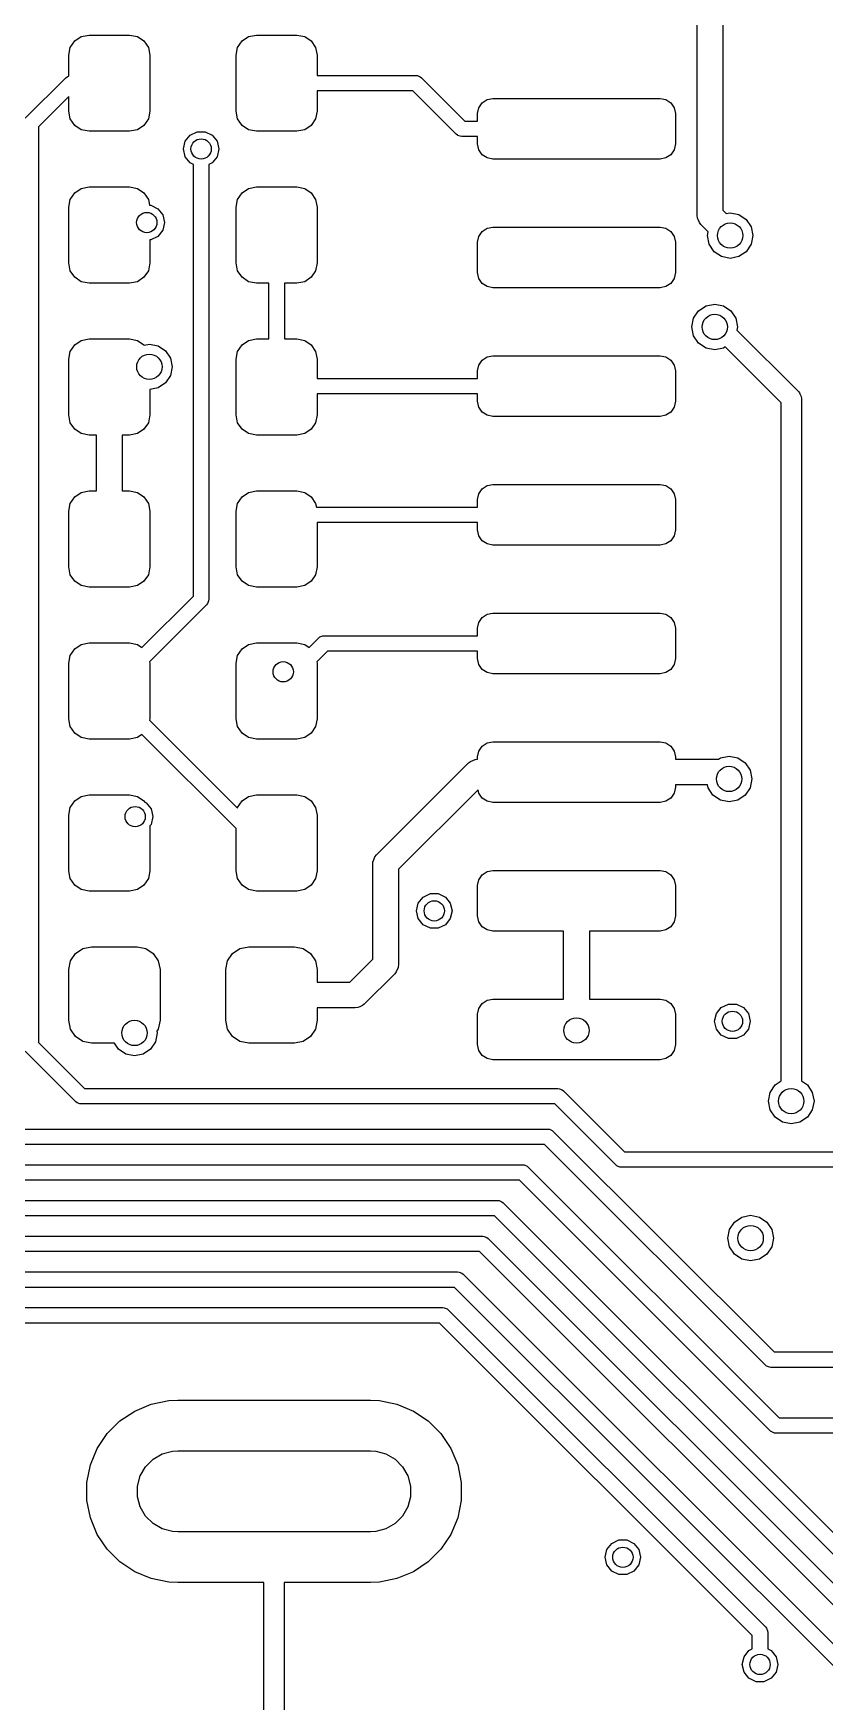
# Model space of a CAD drawing. Extents: x 0.05 to 3.89, y 0.04 to 4.21.
# Drawn here: x 3.096 to 3.403, y 0.662 to 1.311 of the extents above; entities that cross this region are included whole.
import ezdxf

# ---------------------------------------------------------------- set-up
doc = ezdxf.new("R2010")
doc.units = 0
doc.header["$MEASUREMENT"] = 0
doc.layers.add('BLACK', color=7, linetype='CONTINUOUS')

msp = doc.modelspace()

# ---------------------------------------------------------------- linework, layer by layer
at = {"layer": 'BLACK', "linetype": 'CONTINUOUS'}
for p, q in [((3.35327, 1.2399), (3.35327, 1.37407)), ((3.36327, 1.37407), (3.36327, 1.24197)), ((3.11411, 1.30944), (3.11713, 1.31004)), ((3.11713, 1.31004), (3.13287, 1.31004)), ((3.13287, 1.31004), (3.13589, 1.30944)), ((3.17907, 1.30944), (3.18209, 1.31004)), ((3.18209, 1.31004), (3.19783, 1.31004)), ((3.19783, 1.31004), (3.20085, 1.30944)), ((3.10925, 1.30217), (3.10985, 1.30518)), ((3.10985, 1.30518), (3.11156, 1.30773)), ((3.11156, 1.30773), (3.11411, 1.30944)), ((3.13589, 1.30944), (3.13844, 1.30773)), ((3.13844, 1.30773), (3.14015, 1.30518)), ((3.14015, 1.30518), (3.14075, 1.30217)), ((3.17421, 1.30217), (3.17481, 1.30518)), ((3.17481, 1.30518), (3.17652, 1.30773)), ((3.17652, 1.30773), (3.17907, 1.30944)), ((3.20085, 1.30944), (3.2034, 1.30773)), ((3.2034, 1.30773), (3.20511, 1.30518)), ((3.20511, 1.30518), (3.20571, 1.30217)), ((3.10925, 1.29412), (3.10925, 1.30217)), ((3.14075, 1.30217), (3.14075, 1.28051)), ((3.17421, 1.28051), (3.17421, 1.30217)), ((3.20571, 1.30217), (3.20571, 1.29434)), ((3.09237, 1.27771), (3.10811, 1.29346)), ((3.10811, 1.29346), (3.10857, 1.29383)), ((3.10857, 1.29383), (3.1092, 1.29409)), ((3.1092, 1.29409), (3.10925, 1.29412)), ((3.20571, 1.29434), (3.24409, 1.29434)), ((3.24409, 1.29434), (3.24468, 1.29428)), ((3.24468, 1.29428), (3.24576, 1.29383)), ((3.24576, 1.29383), (3.24622, 1.29346)), ((3.24622, 1.29346), (3.26305, 1.27662)), ((3.10925, 1.28611), (3.09749, 1.27435)), ((3.10925, 1.28051), (3.10925, 1.28611)), ((3.24285, 1.28834), (3.20571, 1.28834)), ((3.20571, 1.28834), (3.20571, 1.28051)), ((3.25969, 1.2715), (3.24285, 1.28834)), ((3.26845, 1.28179), (3.26973, 1.2837)), ((3.26973, 1.2837), (3.27165, 1.28498)), ((3.27165, 1.28498), (3.27391, 1.28543)), ((3.27391, 1.28543), (3.33887, 1.28543)), ((3.33887, 1.28543), (3.34113, 1.28498)), ((3.34113, 1.28498), (3.34305, 1.2837)), ((3.34305, 1.2837), (3.34433, 1.28179)), ((3.10985, 1.2775), (3.10925, 1.28051)), ((3.11156, 1.27494), (3.10985, 1.2775)), ((3.14015, 1.2775), (3.13844, 1.27494)), ((3.14075, 1.28051), (3.14015, 1.2775)), ((3.17481, 1.2775), (3.17421, 1.28051)), ((3.17652, 1.27494), (3.17481, 1.2775)), ((3.20511, 1.2775), (3.2034, 1.27494)), ((3.20571, 1.28051), (3.20511, 1.2775)), ((3.268, 1.27953), (3.26845, 1.28179)), ((3.268, 1.27662), (3.268, 1.27953)), ((3.34433, 1.28179), (3.34478, 1.27953)), ((3.34478, 1.27953), (3.34478, 1.26772)), ((3.09749, 1.27435), (3.09749, 0.91857)), ((3.11411, 1.27324), (3.11156, 1.27494)), ((3.11713, 1.27264), (3.11411, 1.27324)), ((3.13287, 1.27264), (3.11713, 1.27264)), ((3.13589, 1.27324), (3.13287, 1.27264)), ((3.13844, 1.27494), (3.13589, 1.27324)), ((3.15442, 1.26874), (3.15633, 1.27113)), ((3.15633, 1.27113), (3.1591, 1.27247)), ((3.1591, 1.27247), (3.16216, 1.27247)), ((3.16216, 1.27247), (3.16493, 1.27113)), ((3.16493, 1.27113), (3.16684, 1.26874)), ((3.17907, 1.27324), (3.17652, 1.27494)), ((3.18209, 1.27264), (3.17907, 1.27324)), ((3.19783, 1.27264), (3.18209, 1.27264)), ((3.20085, 1.27324), (3.19783, 1.27264)), ((3.2034, 1.27494), (3.20085, 1.27324)), ((3.26014, 1.27113), (3.25969, 1.2715)), ((3.26033, 1.27105), (3.26014, 1.27113)), ((3.26123, 1.27068), (3.26033, 1.27105)), ((3.26181, 1.27062), (3.26123, 1.27068)), ((3.26305, 1.27662), (3.268, 1.27662)), ((3.15374, 1.26575), (3.15442, 1.26874)), ((3.15442, 1.26276), (3.15374, 1.26575)), ((3.16684, 1.26874), (3.16752, 1.26575)), ((3.16752, 1.26575), (3.16684, 1.26276)), ((3.268, 1.27062), (3.26181, 1.27062)), ((3.268, 1.26772), (3.268, 1.27062)), ((3.26845, 1.26546), (3.268, 1.26772)), ((3.26973, 1.26354), (3.26845, 1.26546)), ((3.34433, 1.26546), (3.34305, 1.26354)), ((3.34478, 1.26772), (3.34433, 1.26546)), ((3.15633, 1.26036), (3.15442, 1.26276)), ((3.15763, 1.25974), (3.15633, 1.26036)), ((3.15763, 1.09199), (3.15763, 1.25974)), ((3.16493, 1.26036), (3.16363, 1.25974)), ((3.16363, 1.25974), (3.16363, 1.09075)), ((3.16684, 1.26276), (3.16493, 1.26036)), ((3.27165, 1.26226), (3.26973, 1.26354)), ((3.27391, 1.26181), (3.27165, 1.26226)), ((3.33887, 1.26181), (3.27391, 1.26181)), ((3.34113, 1.26226), (3.33887, 1.26181)), ((3.34305, 1.26354), (3.34113, 1.26226)), ((3.10925, 1.24311), (3.10985, 1.24612)), ((3.10985, 1.24612), (3.11156, 1.24868)), ((3.11156, 1.24868), (3.11411, 1.25038)), ((3.11411, 1.25038), (3.11713, 1.25098)), ((3.11713, 1.25098), (3.13287, 1.25098)), ((3.13287, 1.25098), (3.13589, 1.25038)), ((3.13589, 1.25038), (3.13844, 1.24868)), ((3.13844, 1.24868), (3.14015, 1.24612)), ((3.14015, 1.24612), (3.1406, 1.24386)), ((3.17421, 1.24311), (3.17481, 1.24612)), ((3.17481, 1.24612), (3.17652, 1.24868)), ((3.17652, 1.24868), (3.17907, 1.25038)), ((3.17907, 1.25038), (3.18209, 1.25098)), ((3.18209, 1.25098), (3.19783, 1.25098)), ((3.19783, 1.25098), (3.20085, 1.25038)), ((3.20085, 1.25038), (3.2034, 1.24868)), ((3.2034, 1.24868), (3.20511, 1.24612)), ((3.20511, 1.24612), (3.20571, 1.24311)), ((3.10925, 1.22146), (3.10925, 1.24311)), ((3.1406, 1.24386), (3.14108, 1.24386)), ((3.14108, 1.24386), (3.14385, 1.24253)), ((3.14385, 1.24253), (3.14576, 1.24014)), ((3.14576, 1.24014), (3.14644, 1.23715)), ((3.17421, 1.22146), (3.17421, 1.24311)), ((3.20571, 1.24311), (3.20571, 1.22146)), ((3.35336, 1.23893), (3.35327, 1.2399)), ((3.3536, 1.23836), (3.35336, 1.23893)), ((3.35336, 1.23893), (3.35336, 1.23893)), ((3.35411, 1.23713), (3.3536, 1.23836)), ((3.36327, 1.24197), (3.36457, 1.24067)), ((3.36457, 1.24067), (3.36606, 1.24097)), ((3.36606, 1.24097), (3.36945, 1.24029)), ((3.36945, 1.24029), (3.37233, 1.23837)), ((3.37233, 1.23837), (3.37425, 1.2355)), ((3.14385, 1.23176), (3.14108, 1.23043)), ((3.14576, 1.23416), (3.14385, 1.23176)), ((3.14644, 1.23715), (3.14576, 1.23416)), ((3.268, 1.22953), (3.26845, 1.23179)), ((3.26845, 1.23179), (3.26973, 1.2337)), ((3.26973, 1.2337), (3.27165, 1.23498)), ((3.27165, 1.23498), (3.27391, 1.23543)), ((3.27391, 1.23543), (3.33887, 1.23543)), ((3.33887, 1.23543), (3.34113, 1.23498)), ((3.34113, 1.23498), (3.34305, 1.2337)), ((3.34305, 1.2337), (3.34433, 1.23179)), ((3.34433, 1.23179), (3.34478, 1.22953)), ((3.35473, 1.23637), (3.35411, 1.23713)), ((3.35411, 1.23713), (3.35411, 1.23713)), ((3.3575, 1.2336), (3.35473, 1.23637)), ((3.3572, 1.23211), (3.3575, 1.2336)), ((3.35788, 1.22872), (3.3572, 1.23211)), ((3.37425, 1.2355), (3.37492, 1.23211)), ((3.37492, 1.23211), (3.37425, 1.22872)), ((3.14108, 1.23043), (3.14075, 1.23043)), ((3.14075, 1.23043), (3.14075, 1.22146)), ((3.268, 1.21772), (3.268, 1.22953)), ((3.34478, 1.22953), (3.34478, 1.21772)), ((3.3598, 1.22584), (3.35788, 1.22872)), ((3.36267, 1.22392), (3.3598, 1.22584)), ((3.37233, 1.22584), (3.36945, 1.22392)), ((3.37425, 1.22872), (3.37233, 1.22584)), ((3.10985, 1.21844), (3.10925, 1.22146)), ((3.14075, 1.22146), (3.14015, 1.21844)), ((3.17481, 1.21844), (3.17421, 1.22146)), ((3.20571, 1.22146), (3.20511, 1.21844)), ((3.36606, 1.22325), (3.36267, 1.22392)), ((3.36945, 1.22392), (3.36606, 1.22325)), ((3.11156, 1.21589), (3.10985, 1.21844)), ((3.11411, 1.21418), (3.11156, 1.21589)), ((3.11713, 1.21358), (3.11411, 1.21418)), ((3.13287, 1.21358), (3.11713, 1.21358)), ((3.13589, 1.21418), (3.13287, 1.21358)), ((3.13844, 1.21589), (3.13589, 1.21418)), ((3.14015, 1.21844), (3.13844, 1.21589)), ((3.17652, 1.21589), (3.17481, 1.21844)), ((3.17907, 1.21418), (3.17652, 1.21589)), ((3.18209, 1.21358), (3.17907, 1.21418)), ((3.18696, 1.21358), (3.18209, 1.21358)), ((3.18696, 1.19193), (3.18696, 1.21358)), ((3.19783, 1.21358), (3.19296, 1.21358)), ((3.19296, 1.21358), (3.19296, 1.19193)), ((3.20085, 1.21418), (3.19783, 1.21358)), ((3.2034, 1.21589), (3.20085, 1.21418)), ((3.20511, 1.21844), (3.2034, 1.21589)), ((3.26845, 1.21546), (3.268, 1.21772)), ((3.26973, 1.21354), (3.26845, 1.21546)), ((3.27165, 1.21226), (3.26973, 1.21354)), ((3.34305, 1.21354), (3.34113, 1.21226)), ((3.34433, 1.21546), (3.34305, 1.21354)), ((3.34478, 1.21772), (3.34433, 1.21546)), ((3.27391, 1.21181), (3.27165, 1.21226)), ((3.33887, 1.21181), (3.27391, 1.21181)), ((3.34113, 1.21226), (3.33887, 1.21181)), ((3.35122, 1.19658), (3.35189, 1.19997)), ((3.35189, 1.19997), (3.35381, 1.20284)), ((3.35381, 1.20284), (3.35669, 1.20476)), ((3.35669, 1.20476), (3.36008, 1.20544)), ((3.36008, 1.20544), (3.36347, 1.20476)), ((3.36347, 1.20476), (3.36634, 1.20284)), ((3.36634, 1.20284), (3.36826, 1.19997)), ((3.36826, 1.19997), (3.36894, 1.19658)), ((3.35189, 1.19319), (3.35122, 1.19658)), ((3.35381, 1.19032), (3.35189, 1.19319)), ((3.36894, 1.19658), (3.3687, 1.19538)), ((3.3687, 1.19538), (3.39255, 1.17154)), ((3.10925, 1.18406), (3.10985, 1.18707)), ((3.10985, 1.18707), (3.11156, 1.18962)), ((3.11156, 1.18962), (3.11411, 1.19133)), ((3.11411, 1.19133), (3.11713, 1.19193)), ((3.11713, 1.19193), (3.13287, 1.19193)), ((3.13287, 1.19193), (3.13589, 1.19133)), ((3.13589, 1.19133), (3.13844, 1.18962)), ((3.13844, 1.18962), (3.13849, 1.18955)), ((3.13849, 1.18955), (3.14055, 1.18996)), ((3.14055, 1.18996), (3.14394, 1.18929)), ((3.14394, 1.18929), (3.14681, 1.18737)), ((3.14681, 1.18737), (3.14874, 1.18449)), ((3.17421, 1.18406), (3.17481, 1.18707)), ((3.17481, 1.18707), (3.17652, 1.18962)), ((3.17652, 1.18962), (3.17907, 1.19133)), ((3.17907, 1.19133), (3.18209, 1.19193)), ((3.18209, 1.19193), (3.18696, 1.19193)), ((3.19296, 1.19193), (3.19783, 1.19193)), ((3.19783, 1.19193), (3.20085, 1.19133)), ((3.20085, 1.19133), (3.2034, 1.18962)), ((3.2034, 1.18962), (3.20511, 1.18707)), ((3.20511, 1.18707), (3.20571, 1.18406)), ((3.35669, 1.1884), (3.35381, 1.19032)), ((3.36008, 1.18772), (3.35669, 1.1884)), ((3.36347, 1.1884), (3.36008, 1.18772)), ((3.36412, 1.18883), (3.36347, 1.1884)), ((3.38583, 1.16712), (3.36412, 1.18883)), ((3.10925, 1.1624), (3.10925, 1.18406)), ((3.14874, 1.18449), (3.14941, 1.1811)), ((3.14941, 1.1811), (3.14874, 1.17771)), ((3.17421, 1.1624), (3.17421, 1.18406)), ((3.20571, 1.18406), (3.20571, 1.17662)), ((3.268, 1.17953), (3.26845, 1.18179)), ((3.26845, 1.18179), (3.26973, 1.1837)), ((3.26973, 1.1837), (3.27165, 1.18498)), ((3.27165, 1.18498), (3.27391, 1.18543)), ((3.27391, 1.18543), (3.33887, 1.18543)), ((3.33887, 1.18543), (3.34113, 1.18498)), ((3.34113, 1.18498), (3.34305, 1.1837)), ((3.34305, 1.1837), (3.34433, 1.18179)), ((3.34433, 1.18179), (3.34478, 1.17953)), ((3.14681, 1.17484), (3.14394, 1.17292)), ((3.14874, 1.17771), (3.14681, 1.17484)), ((3.20571, 1.17662), (3.268, 1.17662)), ((3.268, 1.17662), (3.268, 1.17953)), ((3.34478, 1.17953), (3.34478, 1.16772)), ((3.14394, 1.17292), (3.14075, 1.17228)), ((3.14075, 1.17228), (3.14075, 1.1624)), ((3.268, 1.17062), (3.20571, 1.17062)), ((3.20571, 1.17062), (3.20571, 1.1624)), ((3.268, 1.16772), (3.268, 1.17062)), ((3.26845, 1.16546), (3.268, 1.16772)), ((3.34478, 1.16772), (3.34433, 1.16546)), ((3.38583, 0.90358), (3.38583, 1.16712)), ((3.39255, 1.17154), (3.39304, 1.17094)), ((3.39304, 1.17094), (3.39317, 1.17061)), ((3.39317, 1.17061), (3.39363, 1.16952)), ((3.39363, 1.16952), (3.3937, 1.16875)), ((3.3937, 1.16875), (3.3937, 0.90358)), ((3.10985, 1.15939), (3.10925, 1.1624)), ((3.14075, 1.1624), (3.14015, 1.15939)), ((3.17481, 1.15939), (3.17421, 1.1624)), ((3.20571, 1.1624), (3.20511, 1.15939)), ((3.26973, 1.16354), (3.26845, 1.16546)), ((3.27165, 1.16226), (3.26973, 1.16354)), ((3.27391, 1.16181), (3.27165, 1.16226)), ((3.33887, 1.16181), (3.27391, 1.16181)), ((3.34113, 1.16226), (3.33887, 1.16181)), ((3.34305, 1.16354), (3.34113, 1.16226)), ((3.34433, 1.16546), (3.34305, 1.16354)), ((3.11156, 1.15683), (3.10985, 1.15939)), ((3.11411, 1.15513), (3.11156, 1.15683)), ((3.11713, 1.15453), (3.11411, 1.15513)), ((3.12, 1.15453), (3.11713, 1.15453)), ((3.12, 1.13287), (3.12, 1.15453)), ((3.13287, 1.15453), (3.13, 1.15453)), ((3.13, 1.15453), (3.13, 1.13287)), ((3.13589, 1.15513), (3.13287, 1.15453)), ((3.13844, 1.15683), (3.13589, 1.15513)), ((3.14015, 1.15939), (3.13844, 1.15683)), ((3.17652, 1.15683), (3.17481, 1.15939)), ((3.17907, 1.15513), (3.17652, 1.15683)), ((3.18209, 1.15453), (3.17907, 1.15513)), ((3.19783, 1.15453), (3.18209, 1.15453)), ((3.20085, 1.15513), (3.19783, 1.15453)), ((3.2034, 1.15683), (3.20085, 1.15513)), ((3.20511, 1.15939), (3.2034, 1.15683)), ((3.26973, 1.1337), (3.27165, 1.13498)), ((3.27165, 1.13498), (3.27391, 1.13543)), ((3.27391, 1.13543), (3.33887, 1.13543)), ((3.33887, 1.13543), (3.34113, 1.13498)), ((3.34113, 1.13498), (3.34305, 1.1337)), ((3.10925, 1.125), (3.10985, 1.12801)), ((3.10985, 1.12801), (3.11156, 1.13057)), ((3.11156, 1.13057), (3.11411, 1.13227)), ((3.11411, 1.13227), (3.11713, 1.13287)), ((3.11713, 1.13287), (3.12, 1.13287)), ((3.13, 1.13287), (3.13287, 1.13287)), ((3.13287, 1.13287), (3.13589, 1.13227)), ((3.13589, 1.13227), (3.13844, 1.13057)), ((3.13844, 1.13057), (3.14015, 1.12801)), ((3.14015, 1.12801), (3.14075, 1.125)), ((3.17421, 1.125), (3.17481, 1.12801)), ((3.17481, 1.12801), (3.17652, 1.13057)), ((3.17652, 1.13057), (3.17907, 1.13227)), ((3.17907, 1.13227), (3.18209, 1.13287)), ((3.18209, 1.13287), (3.19783, 1.13287)), ((3.19783, 1.13287), (3.20085, 1.13227)), ((3.20085, 1.13227), (3.2034, 1.13057)), ((3.2034, 1.13057), (3.20511, 1.12801)), ((3.20511, 1.12801), (3.20539, 1.12662)), ((3.268, 1.12953), (3.26845, 1.13179)), ((3.268, 1.12662), (3.268, 1.12953)), ((3.26845, 1.13179), (3.26973, 1.1337)), ((3.34305, 1.1337), (3.34433, 1.13179)), ((3.34433, 1.13179), (3.34478, 1.12953)), ((3.34478, 1.12953), (3.34478, 1.11772)), ((3.10925, 1.10335), (3.10925, 1.125)), ((3.14075, 1.125), (3.14075, 1.10335)), ((3.17421, 1.10335), (3.17421, 1.125)), ((3.20539, 1.12662), (3.268, 1.12662)), ((3.268, 1.12062), (3.20571, 1.12062)), ((3.20571, 1.12062), (3.20571, 1.10335)), ((3.268, 1.11772), (3.268, 1.12062)), ((3.26845, 1.11546), (3.268, 1.11772)), ((3.26973, 1.11354), (3.26845, 1.11546)), ((3.34433, 1.11546), (3.34305, 1.11354)), ((3.34478, 1.11772), (3.34433, 1.11546)), ((3.27165, 1.11226), (3.26973, 1.11354)), ((3.27391, 1.11181), (3.27165, 1.11226)), ((3.33887, 1.11181), (3.27391, 1.11181)), ((3.34113, 1.11226), (3.33887, 1.11181)), ((3.34305, 1.11354), (3.34113, 1.11226)), ((3.10985, 1.10033), (3.10925, 1.10335)), ((3.14075, 1.10335), (3.14015, 1.10033)), ((3.17481, 1.10033), (3.17421, 1.10335)), ((3.20571, 1.10335), (3.20511, 1.10033)), ((3.11156, 1.09778), (3.10985, 1.10033)), ((3.11411, 1.09607), (3.11156, 1.09778)), ((3.11713, 1.09547), (3.11411, 1.09607)), ((3.13589, 1.09607), (3.13287, 1.09547)), ((3.13844, 1.09778), (3.13589, 1.09607)), ((3.14015, 1.10033), (3.13844, 1.09778)), ((3.17652, 1.09778), (3.17481, 1.10033)), ((3.17907, 1.09607), (3.17652, 1.09778)), ((3.18209, 1.09547), (3.17907, 1.09607)), ((3.20085, 1.09607), (3.19783, 1.09547)), ((3.2034, 1.09778), (3.20085, 1.09607)), ((3.20511, 1.10033), (3.2034, 1.09778)), ((3.13287, 1.09547), (3.11713, 1.09547)), ((3.13767, 1.07203), (3.15763, 1.09199)), ((3.16344, 1.08984), (3.16312, 1.08908)), ((3.16357, 1.09016), (3.16344, 1.08984)), ((3.16363, 1.09075), (3.16357, 1.09016)), ((3.19783, 1.09547), (3.18209, 1.09547)), ((3.16275, 1.08863), (3.14064, 1.06651)), ((3.16312, 1.08908), (3.16275, 1.08863)), ((3.26845, 1.08179), (3.26973, 1.0837)), ((3.26973, 1.0837), (3.27165, 1.08498)), ((3.27165, 1.08498), (3.27391, 1.08543)), ((3.27391, 1.08543), (3.33887, 1.08543)), ((3.33887, 1.08543), (3.34113, 1.08498)), ((3.34113, 1.08498), (3.34305, 1.0837)), ((3.34305, 1.0837), (3.34433, 1.08179)), ((3.2068, 1.07612), (3.20711, 1.07625)), ((3.20711, 1.07625), (3.20788, 1.07656)), ((3.20788, 1.07656), (3.20846, 1.07662)), ((3.20846, 1.07662), (3.268, 1.07662)), ((3.268, 1.07953), (3.26845, 1.08179)), ((3.268, 1.07662), (3.268, 1.07953)), ((3.34433, 1.08179), (3.34478, 1.07953)), ((3.34478, 1.07953), (3.34478, 1.06772)), ((3.10985, 1.06896), (3.11156, 1.07151)), ((3.11156, 1.07151), (3.11411, 1.07322)), ((3.11411, 1.07322), (3.11713, 1.07382)), ((3.11713, 1.07382), (3.13287, 1.07382)), ((3.13287, 1.07382), (3.13589, 1.07322)), ((3.13589, 1.07322), (3.13767, 1.07203)), ((3.17481, 1.06896), (3.17652, 1.07151)), ((3.17652, 1.07151), (3.17907, 1.07322)), ((3.17907, 1.07322), (3.18209, 1.07382)), ((3.18209, 1.07382), (3.19783, 1.07382)), ((3.19783, 1.07382), (3.20085, 1.07322)), ((3.20085, 1.07322), (3.20263, 1.07203)), ((3.20263, 1.07203), (3.20634, 1.07574)), ((3.20971, 1.07062), (3.2056, 1.06651)), ((3.20634, 1.07574), (3.2068, 1.07612)), ((3.268, 1.07062), (3.20971, 1.07062)), ((3.268, 1.06772), (3.268, 1.07062)), ((3.10925, 1.06594), (3.10985, 1.06896)), ((3.10925, 1.04429), (3.10925, 1.06594)), ((3.14064, 1.06651), (3.14075, 1.06594)), ((3.14075, 1.06594), (3.14075, 1.04429)), ((3.17421, 1.06594), (3.17481, 1.06896)), ((3.17421, 1.04429), (3.17421, 1.06594)), ((3.2056, 1.06651), (3.20571, 1.06594)), ((3.20571, 1.06594), (3.20571, 1.04429)), ((3.26845, 1.06546), (3.268, 1.06772)), ((3.26973, 1.06354), (3.26845, 1.06546)), ((3.27165, 1.06226), (3.26973, 1.06354)), ((3.34305, 1.06354), (3.34113, 1.06226)), ((3.34433, 1.06546), (3.34305, 1.06354)), ((3.34478, 1.06772), (3.34433, 1.06546)), ((3.27391, 1.06181), (3.27165, 1.06226)), ((3.33887, 1.06181), (3.27391, 1.06181)), ((3.34113, 1.06226), (3.33887, 1.06181)), ((3.10985, 1.04128), (3.10925, 1.04429)), ((3.14075, 1.04429), (3.14064, 1.04373)), ((3.17481, 1.04128), (3.17421, 1.04429)), ((3.20571, 1.04429), (3.20511, 1.04128)), ((3.11156, 1.03872), (3.10985, 1.04128)), ((3.11411, 1.03702), (3.11156, 1.03872)), ((3.13767, 1.03821), (3.13589, 1.03702)), ((3.17421, 1.00166), (3.13767, 1.03821)), ((3.14064, 1.04373), (3.17475, 1.00961)), ((3.17652, 1.03872), (3.17481, 1.04128)), ((3.17907, 1.03702), (3.17652, 1.03872)), ((3.2034, 1.03872), (3.20085, 1.03702)), ((3.20511, 1.04128), (3.2034, 1.03872)), ((3.11713, 1.03642), (3.11411, 1.03702)), ((3.13287, 1.03642), (3.11713, 1.03642)), ((3.13589, 1.03702), (3.13287, 1.03642)), ((3.18209, 1.03642), (3.17907, 1.03702)), ((3.19783, 1.03642), (3.18209, 1.03642)), ((3.20085, 1.03702), (3.19783, 1.03642)), ((3.268, 1.02953), (3.26845, 1.03179)), ((3.26845, 1.03179), (3.26973, 1.0337)), ((3.26973, 1.0337), (3.27165, 1.03498)), ((3.27165, 1.03498), (3.27391, 1.03543)), ((3.27391, 1.03543), (3.33887, 1.03543)), ((3.33887, 1.03543), (3.34113, 1.03498)), ((3.34113, 1.03498), (3.34305, 1.0337)), ((3.34305, 1.0337), (3.34433, 1.03179)), ((3.34433, 1.03179), (3.34478, 1.02953)), ((3.22875, 0.99144), (3.26447, 1.02716)), ((3.26447, 1.02716), (3.26523, 1.02778)), ((3.26523, 1.02778), (3.26703, 1.02853)), ((3.26523, 1.02778), (3.26523, 1.02778)), ((3.26703, 1.02853), (3.268, 1.02862)), ((3.268, 1.02862), (3.268, 1.02953)), ((3.34478, 1.02953), (3.34478, 1.02862)), ((3.34478, 1.02862), (3.36151, 1.02862)), ((3.36151, 1.02862), (3.36226, 1.02912)), ((3.36226, 1.02912), (3.36565, 1.0298)), ((3.36565, 1.0298), (3.36904, 1.02912)), ((3.36904, 1.02912), (3.37191, 1.0272)), ((3.37191, 1.0272), (3.37383, 1.02433)), ((3.37383, 1.02433), (3.37451, 1.02094)), ((3.35725, 1.01862), (3.34478, 1.01862)), ((3.34478, 1.01862), (3.34478, 1.01772)), ((3.35747, 1.01755), (3.35725, 1.01862)), ((3.37451, 1.02094), (3.37383, 1.01755)), ((3.10985, 1.0099), (3.11156, 1.01246)), ((3.11156, 1.01246), (3.11411, 1.01416)), ((3.11411, 1.01416), (3.11713, 1.01476)), ((3.11713, 1.01476), (3.13287, 1.01476)), ((3.13287, 1.01476), (3.13589, 1.01416)), ((3.13589, 1.01416), (3.13844, 1.01246)), ((3.13844, 1.01246), (3.13878, 1.01195)), ((3.13878, 1.01195), (3.13934, 1.01169)), ((3.13934, 1.01169), (3.14125, 1.00929)), ((3.17481, 1.0099), (3.17652, 1.01246)), ((3.17652, 1.01246), (3.17907, 1.01416)), ((3.17907, 1.01416), (3.18209, 1.01476)), ((3.18209, 1.01476), (3.19783, 1.01476)), ((3.19783, 1.01476), (3.20085, 1.01416)), ((3.20085, 1.01416), (3.2034, 1.01246)), ((3.2034, 1.01246), (3.20511, 1.0099)), ((3.2682, 1.01674), (3.23728, 0.98583)), ((3.26845, 1.01546), (3.2682, 1.01674)), ((3.26973, 1.01354), (3.26845, 1.01546)), ((3.27165, 1.01226), (3.26973, 1.01354)), ((3.27391, 1.01181), (3.27165, 1.01226)), ((3.33887, 1.01181), (3.27391, 1.01181)), ((3.34113, 1.01226), (3.33887, 1.01181)), ((3.34305, 1.01354), (3.34113, 1.01226)), ((3.34433, 1.01546), (3.34305, 1.01354)), ((3.34478, 1.01772), (3.34433, 1.01546)), ((3.35939, 1.01468), (3.35747, 1.01755)), ((3.36226, 1.01276), (3.35939, 1.01468)), ((3.36565, 1.01208), (3.36226, 1.01276)), ((3.36904, 1.01276), (3.36565, 1.01208)), ((3.37191, 1.01468), (3.36904, 1.01276)), ((3.37383, 1.01755), (3.37191, 1.01468)), ((3.10925, 1.00689), (3.10985, 1.0099)), ((3.10925, 0.98524), (3.10925, 1.00689)), ((3.14125, 1.00929), (3.14193, 1.0063)), ((3.14193, 1.0063), (3.14125, 1.00331)), ((3.17475, 1.00961), (3.17481, 1.0099)), ((3.20511, 1.0099), (3.20571, 1.00689)), ((3.20571, 1.00689), (3.20571, 0.98524)), ((3.14125, 1.00331), (3.14075, 1.00268)), ((3.14075, 1.00268), (3.14075, 0.98524)), ((3.17421, 0.98524), (3.17421, 1.00166)), ((3.22728, 0.9879), (3.22738, 0.98888)), ((3.22728, 0.95089), (3.22728, 0.9879)), ((3.22738, 0.98888), (3.22739, 0.9889)), ((3.22739, 0.9889), (3.22778, 0.98985)), ((3.22778, 0.98985), (3.22813, 0.99068)), ((3.22813, 0.99068), (3.22875, 0.99144)), ((3.22813, 0.99068), (3.22813, 0.99068)), ((3.23728, 0.98583), (3.23728, 0.94882)), ((3.27165, 0.98498), (3.27391, 0.98543)), ((3.27391, 0.98543), (3.33887, 0.98543)), ((3.33887, 0.98543), (3.34113, 0.98498)), ((3.10985, 0.98222), (3.10925, 0.98524)), ((3.11156, 0.97967), (3.10985, 0.98222)), ((3.11411, 0.97796), (3.11156, 0.97967)), ((3.13844, 0.97967), (3.13589, 0.97796)), ((3.14015, 0.98222), (3.13844, 0.97967)), ((3.14075, 0.98524), (3.14015, 0.98222)), ((3.17481, 0.98222), (3.17421, 0.98524)), ((3.17652, 0.97967), (3.17481, 0.98222)), ((3.17907, 0.97796), (3.17652, 0.97967)), ((3.2034, 0.97967), (3.20085, 0.97796)), ((3.20511, 0.98222), (3.2034, 0.97967)), ((3.20571, 0.98524), (3.20511, 0.98222)), ((3.268, 0.97953), (3.26845, 0.98179)), ((3.268, 0.96772), (3.268, 0.97953)), ((3.26845, 0.98179), (3.26973, 0.9837)), ((3.26973, 0.9837), (3.27165, 0.98498)), ((3.34113, 0.98498), (3.34305, 0.9837)), ((3.34305, 0.9837), (3.34433, 0.98179)), ((3.34433, 0.98179), (3.34478, 0.97953)), ((3.34478, 0.97953), (3.34478, 0.96772)), ((3.11713, 0.97736), (3.11411, 0.97796)), ((3.13287, 0.97736), (3.11713, 0.97736)), ((3.13589, 0.97796), (3.13287, 0.97736)), ((3.18209, 0.97736), (3.17907, 0.97796)), ((3.19783, 0.97736), (3.18209, 0.97736)), ((3.20085, 0.97796), (3.19783, 0.97736)), ((3.24429, 0.96969), (3.24497, 0.97267)), ((3.24497, 0.97267), (3.24689, 0.97507)), ((3.24689, 0.97507), (3.24965, 0.9764)), ((3.24965, 0.9764), (3.25271, 0.9764)), ((3.25271, 0.9764), (3.25548, 0.97507)), ((3.25548, 0.97507), (3.25739, 0.97267)), ((3.25739, 0.97267), (3.25807, 0.96969)), ((3.24497, 0.9667), (3.24429, 0.96969)), ((3.24689, 0.9643), (3.24497, 0.9667)), ((3.25739, 0.9667), (3.25548, 0.9643)), ((3.25807, 0.96969), (3.25739, 0.9667)), ((3.26845, 0.96546), (3.268, 0.96772)), ((3.34478, 0.96772), (3.34433, 0.96546)), ((3.24965, 0.96297), (3.24689, 0.9643)), ((3.25271, 0.96297), (3.24965, 0.96297)), ((3.25548, 0.9643), (3.25271, 0.96297)), ((3.26973, 0.96354), (3.26845, 0.96546)), ((3.27165, 0.96226), (3.26973, 0.96354)), ((3.27391, 0.96181), (3.27165, 0.96226)), ((3.30139, 0.96181), (3.27391, 0.96181)), ((3.30139, 0.93543), (3.30139, 0.96181)), ((3.33887, 0.96181), (3.31139, 0.96181)), ((3.31139, 0.96181), (3.31139, 0.93543)), ((3.34113, 0.96226), (3.33887, 0.96181)), ((3.34305, 0.96354), (3.34113, 0.96226)), ((3.34433, 0.96546), (3.34305, 0.96354)), ((3.10993, 0.95024), (3.11185, 0.95311)), ((3.11185, 0.95311), (3.11472, 0.95503)), ((3.11472, 0.95503), (3.11811, 0.95571)), ((3.11811, 0.95571), (3.13583, 0.95571)), ((3.13583, 0.95571), (3.13922, 0.95503)), ((3.13922, 0.95503), (3.14209, 0.95311)), ((3.14209, 0.95311), (3.14401, 0.95024)), ((3.17095, 0.95024), (3.17287, 0.95311)), ((3.17287, 0.95311), (3.17574, 0.95503)), ((3.17574, 0.95503), (3.17913, 0.95571)), ((3.17913, 0.95571), (3.19685, 0.95571)), ((3.19685, 0.95571), (3.20024, 0.95503)), ((3.20024, 0.95503), (3.20311, 0.95311)), ((3.20311, 0.95311), (3.20503, 0.95024)), ((3.10925, 0.94685), (3.10993, 0.95024)), ((3.10925, 0.92717), (3.10925, 0.94685)), ((3.14401, 0.95024), (3.14469, 0.94685)), ((3.14469, 0.94685), (3.14469, 0.92717)), ((3.17028, 0.94685), (3.17095, 0.95024)), ((3.17028, 0.92717), (3.17028, 0.94685)), ((3.20503, 0.95024), (3.20571, 0.94685)), ((3.20571, 0.94685), (3.20571, 0.94201)), ((3.2184, 0.94201), (3.22728, 0.95089)), ((3.2371, 0.94762), (3.23644, 0.94604)), ((3.23719, 0.94784), (3.2371, 0.94762)), ((3.23728, 0.94882), (3.23719, 0.94784)), ((3.23719, 0.94784), (3.23719, 0.94784)), ((3.20571, 0.94201), (3.2184, 0.94201)), ((3.23582, 0.94528), (3.22401, 0.93347)), ((3.23644, 0.94604), (3.23582, 0.94528)), ((3.23644, 0.94604), (3.23644, 0.94604)), ((3.26845, 0.93179), (3.26973, 0.9337)), ((3.26973, 0.9337), (3.27165, 0.93498)), ((3.27165, 0.93498), (3.27391, 0.93543)), ((3.27391, 0.93543), (3.30139, 0.93543)), ((3.31139, 0.93543), (3.33887, 0.93543)), ((3.33887, 0.93543), (3.34113, 0.93498)), ((3.34113, 0.93498), (3.34305, 0.9337)), ((3.34305, 0.9337), (3.34433, 0.93179)), ((3.10993, 0.92378), (3.10925, 0.92717)), ((3.14469, 0.92717), (3.14401, 0.92378)), ((3.17095, 0.92378), (3.17028, 0.92717)), ((3.20571, 0.92717), (3.20503, 0.92378)), ((3.22047, 0.93201), (3.20571, 0.93201)), ((3.20571, 0.93201), (3.20571, 0.92717)), ((3.22145, 0.9321), (3.22047, 0.93201)), ((3.22222, 0.93242), (3.22145, 0.9321)), ((3.22145, 0.9321), (3.22145, 0.9321)), ((3.22325, 0.93285), (3.22222, 0.93242)), ((3.22401, 0.93347), (3.22325, 0.93285)), ((3.22325, 0.93285), (3.22325, 0.93285)), ((3.268, 0.92953), (3.26845, 0.93179)), ((3.268, 0.91772), (3.268, 0.92953)), ((3.34433, 0.93179), (3.34478, 0.92953)), ((3.34478, 0.92953), (3.34478, 0.91772)), ((3.36004, 0.92677), (3.36072, 0.92976)), ((3.36072, 0.92976), (3.36263, 0.93216)), ((3.36263, 0.93216), (3.3654, 0.93349)), ((3.3654, 0.93349), (3.36846, 0.93349)), ((3.36846, 0.93349), (3.37122, 0.93216)), ((3.37122, 0.93216), (3.37314, 0.92976)), ((3.37314, 0.92976), (3.37382, 0.92677)), ((3.11185, 0.9209), (3.10993, 0.92378)), ((3.11472, 0.91898), (3.11185, 0.9209)), ((3.14363, 0.92224), (3.14296, 0.91885)), ((3.14401, 0.92378), (3.14349, 0.92299)), ((3.14349, 0.92299), (3.14363, 0.92224)), ((3.17287, 0.9209), (3.17095, 0.92378)), ((3.17574, 0.91898), (3.17287, 0.9209)), ((3.20311, 0.9209), (3.20024, 0.91898)), ((3.20503, 0.92378), (3.20311, 0.9209)), ((3.36072, 0.92378), (3.36004, 0.92677)), ((3.36263, 0.92139), (3.36072, 0.92378)), ((3.3654, 0.92005), (3.36263, 0.92139)), ((3.37122, 0.92139), (3.36846, 0.92005)), ((3.37314, 0.92378), (3.37122, 0.92139)), ((3.37382, 0.92677), (3.37314, 0.92378)), ((3.11205, 0.89552), (3.09237, 0.9152)), ((3.09749, 0.91857), (3.11542, 0.90064)), ((3.11811, 0.91831), (3.11472, 0.91898)), ((3.12696, 0.91831), (3.11811, 0.91831)), ((3.12851, 0.91598), (3.12696, 0.91831)), ((3.13139, 0.91406), (3.12851, 0.91598)), ((3.14104, 0.91598), (3.13817, 0.91406)), ((3.14296, 0.91885), (3.14104, 0.91598)), ((3.17913, 0.91831), (3.17574, 0.91898)), ((3.19685, 0.91831), (3.17913, 0.91831)), ((3.20024, 0.91898), (3.19685, 0.91831)), ((3.26845, 0.91546), (3.268, 0.91772)), ((3.26973, 0.91354), (3.26845, 0.91546)), ((3.34433, 0.91546), (3.34305, 0.91354)), ((3.34478, 0.91772), (3.34433, 0.91546)), ((3.36846, 0.92005), (3.3654, 0.92005)), ((3.13478, 0.91339), (3.13139, 0.91406)), ((3.13817, 0.91406), (3.13478, 0.91339)), ((3.27165, 0.91226), (3.26973, 0.91354)), ((3.27391, 0.91181), (3.27165, 0.91226)), ((3.33887, 0.91181), (3.27391, 0.91181)), ((3.34113, 0.91226), (3.33887, 0.91181)), ((3.34305, 0.91354), (3.34113, 0.91226)), ((3.38158, 0.89915), (3.3835, 0.90203)), ((3.3835, 0.90203), (3.38583, 0.90358)), ((3.3937, 0.90358), (3.39603, 0.90203)), ((3.39603, 0.90203), (3.39795, 0.89915)), ((3.11251, 0.89514), (3.11205, 0.89552)), ((3.11359, 0.8947), (3.11251, 0.89514)), ((3.11417, 0.89464), (3.11359, 0.8947)), ((3.29797, 0.89464), (3.11417, 0.89464)), ((3.11542, 0.90064), (3.29921, 0.90064)), ((3.32165, 0.87096), (3.29797, 0.89464)), ((3.29921, 0.90064), (3.2998, 0.90058)), ((3.2998, 0.90058), (3.30088, 0.90013)), ((3.30088, 0.90013), (3.30133, 0.89976)), ((3.30133, 0.89976), (3.32501, 0.87608)), ((3.38091, 0.89576), (3.38158, 0.89915)), ((3.38158, 0.89237), (3.38091, 0.89576)), ((3.39795, 0.89915), (3.39862, 0.89576)), ((3.39862, 0.89576), (3.39795, 0.89237)), ((3.3835, 0.8895), (3.38158, 0.89237)), ((3.38637, 0.88758), (3.3835, 0.8895)), ((3.39603, 0.8895), (3.39315, 0.88758)), ((3.39795, 0.89237), (3.39603, 0.8895)), ((3.02093, 0.88489), (3.29528, 0.88489)), ((3.29528, 0.88489), (3.29586, 0.88483)), ((3.29586, 0.88483), (3.29694, 0.88438)), ((3.29694, 0.88438), (3.2974, 0.88401)), ((3.2974, 0.88401), (3.38313, 0.79828)), ((3.38976, 0.88691), (3.38637, 0.88758)), ((3.39315, 0.88758), (3.38976, 0.88691)), ((3.29403, 0.87889), (3.01969, 0.87889)), ((3.37977, 0.79315), (3.29403, 0.87889)), ((3.32501, 0.87608), (3.63144, 0.87608)), ((2.95212, 0.87102), (3.28553, 0.87102)), ((3.28553, 0.87102), (3.28611, 0.87096)), ((3.28611, 0.87096), (3.28719, 0.87051)), ((3.28719, 0.87051), (3.28765, 0.87014)), ((3.28765, 0.87014), (3.3851, 0.77269)), ((3.3221, 0.87058), (3.32165, 0.87096)), ((3.32228, 0.87051), (3.3221, 0.87058)), ((3.32319, 0.87014), (3.32228, 0.87051)), ((3.32377, 0.87008), (3.32319, 0.87014)), ((3.6302, 0.87008), (3.32377, 0.87008)), ((3.28428, 0.86502), (2.95088, 0.86502)), ((3.38174, 0.76756), (3.28428, 0.86502)), ((2.92663, 0.85714), (3.27578, 0.85714)), ((3.27578, 0.85714), (3.27636, 0.85708)), ((3.27636, 0.85708), (3.27745, 0.85664)), ((3.27745, 0.85664), (3.2779, 0.85626)), ((3.2779, 0.85626), (3.48156, 0.65261)), ((3.27454, 0.85114), (2.92539, 0.85114)), ((3.47819, 0.64748), (3.27454, 0.85114)), ((3.36775, 0.84878), (3.37063, 0.8507)), ((3.37063, 0.8507), (3.37402, 0.85138)), ((3.37402, 0.85138), (3.37741, 0.8507)), ((3.37741, 0.8507), (3.38028, 0.84878)), ((2.90113, 0.84327), (3.26997, 0.84327)), ((3.26997, 0.84327), (3.27055, 0.84321)), ((3.27055, 0.84321), (3.27164, 0.84276)), ((3.27164, 0.84276), (3.27209, 0.84239)), ((3.36516, 0.84252), (3.36583, 0.84591)), ((3.36583, 0.84591), (3.36775, 0.84878)), ((3.38028, 0.84878), (3.3822, 0.84591)), ((3.3822, 0.84591), (3.38287, 0.84252)), ((3.26873, 0.83727), (2.89989, 0.83727)), ((3.4841, 0.62189), (3.26873, 0.83727)), ((3.27209, 0.84239), (3.48746, 0.62702)), ((3.36583, 0.83913), (3.36516, 0.84252)), ((3.36775, 0.83626), (3.36583, 0.83913)), ((3.3822, 0.83913), (3.38028, 0.83626)), ((3.38287, 0.84252), (3.3822, 0.83913)), ((3.37063, 0.83434), (3.36775, 0.83626)), ((3.37402, 0.83366), (3.37063, 0.83434)), ((3.37741, 0.83434), (3.37402, 0.83366)), ((3.38028, 0.83626), (3.37741, 0.83434)), ((3.25898, 0.82339), (2.89408, 0.82339)), ((2.89532, 0.82939), (3.26022, 0.82939)), ((3.48607, 0.5963), (3.25898, 0.82339)), ((3.26022, 0.82939), (3.26081, 0.82934)), ((3.26081, 0.82934), (3.26189, 0.82889)), ((3.26189, 0.82889), (3.26234, 0.82852)), ((3.26234, 0.82852), (3.48943, 0.60143)), ((2.88957, 0.81552), (3.25447, 0.81552)), ((3.25447, 0.81552), (3.25506, 0.81546)), ((3.25506, 0.81546), (3.25614, 0.81501)), ((3.25614, 0.81501), (3.2566, 0.81464)), ((3.2566, 0.81464), (3.37978, 0.69145)), ((3.25323, 0.80952), (2.88833, 0.80952)), ((3.37466, 0.68809), (3.25323, 0.80952)), ((3.38313, 0.79828), (3.61122, 0.79828)), ((3.38022, 0.79278), (3.37977, 0.79315)), ((3.3813, 0.79233), (3.38022, 0.79278)), ((3.38189, 0.79228), (3.3813, 0.79233)), ((3.61122, 0.79228), (3.38189, 0.79228)), ((3.13487, 0.77534), (3.14129, 0.778)), ((3.14129, 0.778), (3.1481, 0.77936)), ((3.1481, 0.77936), (3.15157, 0.77953)), ((3.15157, 0.77953), (3.22638, 0.77953)), ((3.22638, 0.77953), (3.22985, 0.77936)), ((3.22985, 0.77936), (3.23666, 0.778)), ((3.23666, 0.778), (3.24308, 0.77534)), ((3.12418, 0.76657), (3.1291, 0.77148)), ((3.1291, 0.77148), (3.13487, 0.77534)), ((3.24308, 0.77534), (3.24886, 0.77148)), ((3.24886, 0.77148), (3.25377, 0.76657)), ((3.3851, 0.77269), (3.61122, 0.77269)), ((3.12033, 0.7608), (3.12418, 0.76657)), ((3.25377, 0.76657), (3.25763, 0.7608)), ((3.38219, 0.76719), (3.38174, 0.76756)), ((3.38327, 0.76674), (3.38219, 0.76719)), ((3.38386, 0.76669), (3.38327, 0.76674)), ((3.61122, 0.76669), (3.38386, 0.76669)), ((3.11767, 0.75438), (3.12033, 0.7608)), ((3.14199, 0.75659), (3.14555, 0.75864)), ((3.14555, 0.75864), (3.14952, 0.75971)), ((3.14952, 0.75971), (3.15157, 0.75984)), ((3.15157, 0.75984), (3.22638, 0.75984)), ((3.22638, 0.75984), (3.22843, 0.75971)), ((3.22843, 0.75971), (3.2324, 0.75864)), ((3.2324, 0.75864), (3.23596, 0.75659)), ((3.25763, 0.7608), (3.26029, 0.75438)), ((3.11631, 0.74757), (3.11767, 0.75438)), ((3.13703, 0.75012), (3.13908, 0.75368)), ((3.13908, 0.75368), (3.14199, 0.75659)), ((3.23596, 0.75659), (3.23887, 0.75368)), ((3.23887, 0.75368), (3.24093, 0.75012)), ((3.26029, 0.75438), (3.26164, 0.74757)), ((3.11631, 0.74062), (3.11631, 0.74757)), ((3.13596, 0.74615), (3.13703, 0.75012)), ((3.13596, 0.74204), (3.13596, 0.74615)), ((3.24093, 0.75012), (3.24199, 0.74615)), ((3.24199, 0.74615), (3.24199, 0.74204)), ((3.26164, 0.74757), (3.26164, 0.74062)), ((3.11767, 0.73381), (3.11631, 0.74062)), ((3.13703, 0.73807), (3.13596, 0.74204)), ((3.24199, 0.74204), (3.24093, 0.73807)), ((3.26164, 0.74062), (3.26029, 0.73381)), ((3.12033, 0.72739), (3.11767, 0.73381)), ((3.13908, 0.73451), (3.13703, 0.73807)), ((3.14199, 0.7316), (3.13908, 0.73451)), ((3.23887, 0.73451), (3.23596, 0.7316)), ((3.24093, 0.73807), (3.23887, 0.73451)), ((3.26029, 0.73381), (3.25763, 0.72739)), ((3.12418, 0.72162), (3.12033, 0.72739)), ((3.14555, 0.72955), (3.14199, 0.7316)), ((3.14952, 0.72848), (3.14555, 0.72955)), ((3.15157, 0.72835), (3.14952, 0.72848)), ((3.22638, 0.72835), (3.15157, 0.72835)), ((3.22843, 0.72848), (3.22638, 0.72835)), ((3.2324, 0.72955), (3.22843, 0.72848)), ((3.23596, 0.7316), (3.2324, 0.72955)), ((3.25763, 0.72739), (3.25377, 0.72162)), ((3.1291, 0.7167), (3.12418, 0.72162)), ((3.25377, 0.72162), (3.24886, 0.7167)), ((3.31752, 0.7185), (3.3182, 0.72149)), ((3.3182, 0.72149), (3.32011, 0.72389)), ((3.32011, 0.72389), (3.32288, 0.72522)), ((3.32288, 0.72522), (3.32594, 0.72522)), ((3.32594, 0.72522), (3.32871, 0.72389)), ((3.32871, 0.72389), (3.33062, 0.72149)), ((3.33062, 0.72149), (3.3313, 0.7185)), ((3.13487, 0.71285), (3.1291, 0.7167)), ((3.24886, 0.7167), (3.24308, 0.71285)), ((3.3182, 0.71551), (3.31752, 0.7185)), ((3.32011, 0.71312), (3.3182, 0.71551)), ((3.32288, 0.71179), (3.32011, 0.71312)), ((3.32871, 0.71312), (3.32594, 0.71179)), ((3.33062, 0.71551), (3.32871, 0.71312)), ((3.3313, 0.7185), (3.33062, 0.71551)), ((3.14129, 0.71019), (3.13487, 0.71285)), ((3.1481, 0.70883), (3.14129, 0.71019)), ((3.15157, 0.70866), (3.1481, 0.70883)), ((3.18504, 0.70866), (3.15157, 0.70866)), ((3.18504, 0.45669), (3.18504, 0.70866)), ((3.22638, 0.70866), (3.19291, 0.70866)), ((3.19291, 0.70866), (3.19291, 0.45669)), ((3.22985, 0.70883), (3.22638, 0.70866)), ((3.23666, 0.71019), (3.22985, 0.70883)), ((3.24308, 0.71285), (3.23666, 0.71019)), ((3.32594, 0.71179), (3.32288, 0.71179)), ((3.37466, 0.68288), (3.37466, 0.68809)), ((3.37978, 0.69145), (3.38015, 0.691)), ((3.38015, 0.691), (3.38015, 0.691)), ((3.38015, 0.691), (3.3806, 0.68992)), ((3.3806, 0.68992), (3.38066, 0.68933)), ((3.38066, 0.68933), (3.38066, 0.68288)), ((3.37145, 0.67986), (3.37336, 0.68226)), ((3.37336, 0.68226), (3.37466, 0.68288)), ((3.38066, 0.68288), (3.38196, 0.68226)), ((3.38196, 0.68226), (3.38387, 0.67986)), ((3.37077, 0.67687), (3.37145, 0.67986)), ((3.37145, 0.67388), (3.37077, 0.67687)), ((3.38387, 0.67986), (3.38455, 0.67687)), ((3.38455, 0.67687), (3.38387, 0.67388)), ((3.37336, 0.67149), (3.37145, 0.67388)), ((3.37613, 0.67016), (3.37336, 0.67149)), ((3.37919, 0.67016), (3.37613, 0.67016)), ((3.38196, 0.67149), (3.37919, 0.67016)), ((3.38387, 0.67388), (3.38196, 0.67149))]:
    msp.add_line(p, q, dxfattribs=at)
at = {"layer": 'BLACK'}
for centre, radius in [((3.16063, 1.26575), 0.00394), ((3.13955, 1.23715), 0.00394), ((3.36606, 1.23211), 0.00492), ((3.36008, 1.19658), 0.00492), ((3.14055, 1.1811), 0.00492), ((3.19252, 1.0626), 0.00394), ((3.36565, 1.02094), 0.00492), ((3.13504, 1.0063), 0.00394), ((3.25118, 0.96969), 0.00394), ((3.13478, 0.92224), 0.00492), ((3.30639, 0.92323), 0.00492), ((3.36693, 0.92677), 0.00394), ((3.38976, 0.89576), 0.00492), ((3.37402, 0.84252), 0.00492), ((3.32441, 0.7185), 0.00394), ((3.37766, 0.67687), 0.00394)]:
    msp.add_circle(centre, radius, dxfattribs=at)

doc.saveas('drawing.dxf')
